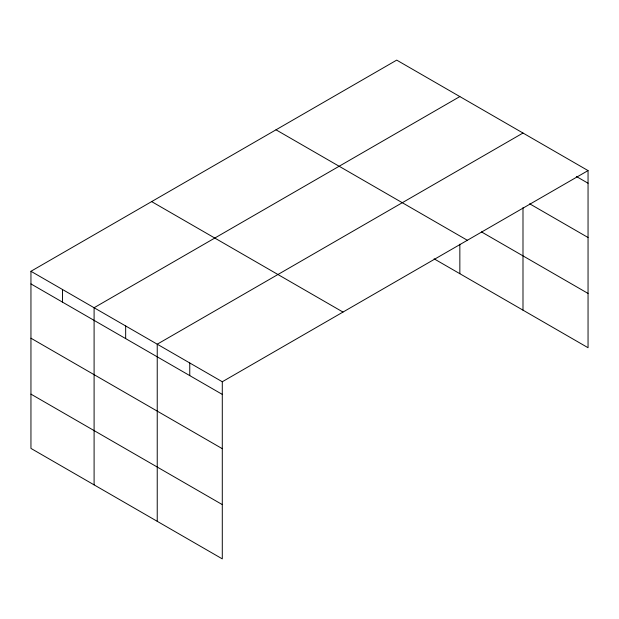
<?xml version="1.0" encoding="UTF-8"?>
<svg xmlns="http://www.w3.org/2000/svg" width="619" height="619" viewBox="0 0 619 619"><rect width="100%" height="100%" fill="white"/><g stroke="black" fill="none" stroke-linecap="round" stroke-linejoin="round"><path stroke-width="0.93" d="M588.05 170.589L396.709 60.12L30.95 271.284L30.95 448.411L222.291 558.88L222.291 381.753L588.05 170.589L588.05 347.716L434.097 258.827M459.847 96.572L94.096 307.736L94.096 484.87M522.993 133.031L157.234 344.195L157.234 521.322M576.374 176.485L588.05 183.224M529.663 203.798L588.05 237.51M481.45 231.893L588.05 293.437M276.004 129.804L467.353 240.273M151.647 201.601L342.996 312.069M30.95 271.284L222.291 381.753M30.95 283.92L222.291 394.396M30.95 338.206L222.291 448.674M30.95 394.133L222.291 504.601M522.993 207.659L522.993 310.158M459.847 244.18L459.847 273.699M189.762 362.974L189.762 375.617M125.665 325.965L125.665 338.608M62.519 289.514L62.519 302.149"/></g></svg>
